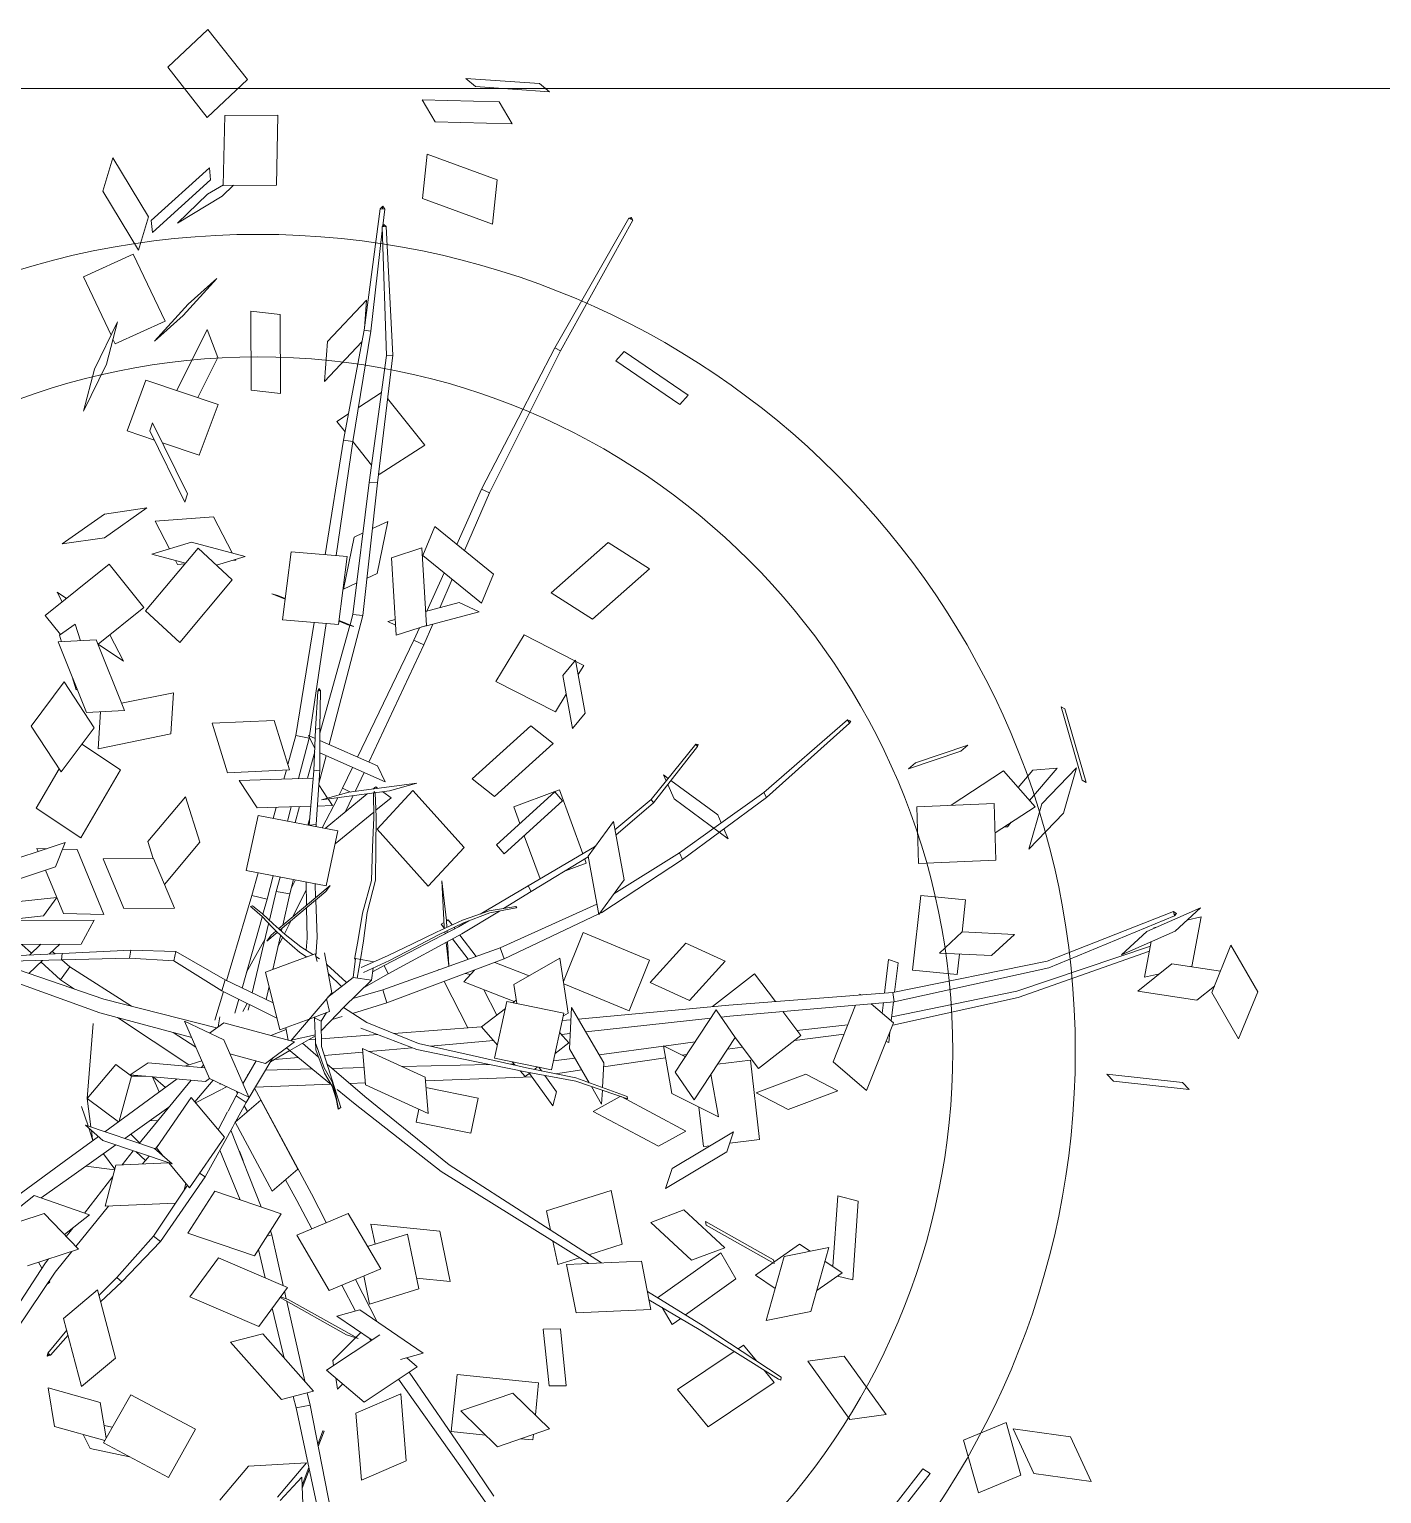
# Model space of a CAD drawing. Header units: centimetres. Extents: x 5488 to 20269, y -31398 to -19684.
# Drawn here: x 16448.72 to 16483.03, y -24016.33 to -23979.17 of the extents above; entities that cross this region are included whole.
import ezdxf

# ---------------------------------------------------------------- set-up
doc = ezdxf.new("R2010")
doc.units = ezdxf.units.CM
for name, color, linetype, lineweight in [('xxx_Auto_FFE_WOOD', 36, 'Continuous', 0), ('xxx_Auto_FURNISHED-01', 252, 'Continuous', 0), ('xxx_Auto_Tefris_Tefris', 32, 'Continuous', 15)]:
    doc.layers.add(name, color=color, linetype=linetype, lineweight=lineweight)
doc.layers.add('xxx_Auto_LANDSCAPE', color=7, linetype='Continuous', lineweight=0, true_color=0x496639)

# ---------------------------------------------------------------- blocks, each defined once
blk = doc.blocks.new('A$C5c4a7a0b')
at = {"layer": 'xxx_Auto_FFE_WOOD'}
blk.add_lwpolyline([(109, -3.5), (109, 0.5, 0.414214), (108, 1.5), (-115, 1.5, 0.414214), (-116, 0.5), (-116, -3.5, 0.414214), (-115, -4.5), (108, -4.5, 0.414214)], format="xyb", close=True, dxfattribs=at)
blk = doc.blocks.new('agac0001')
at = {"layer": 'xxx_Auto_LANDSCAPE', "linetype": 'Continuous'}
for points in [[(-7.273, 62.262), (-9.944, 60.536)], [(-4.117, 61.142), (-7.273, 62.262)], [(-9.944, 60.536), (-6.787, 59.416)], [(-6.787, 59.416), (-4.117, 61.142)], [(-6.424, 59.652), (-7.085, 58.427)], [(-4.573, 57.295), (-5.576, 60.198)], [(-4.961, 58.494), (-2.037, 59.635)], [(-2.606, 57.877), (-1.46, 59.697)], [(-1.46, 59.697), (-2.299, 56.132)], [(-2.037, 59.635), (-2.07, 58.727)], [(-7.085, 58.427), (-5.867, 54.897)], [(-4.963, 58.422), (-4.961, 58.494)], [(-3.445, 54.309), (-2.606, 57.877)], [(-1.67, 58.015), (-3.405, 49.699)], [(-1.384, 57.993), (-2.969, 49.685)], [(-1.67, 58.015), (-1.541, 58.165)], [(-1.384, 57.993), (-1.67, 58.015)], [(-1.541, 58.165), (-1.572, 58.008)], [(-1.541, 58.165), (-1.384, 57.993)], [(-11.98, 56.594), (-12.48, 56.916)], [(-12.48, 56.916), (-11.103, 52.364)], [(-5.867, 54.897), (-4.573, 57.295)], [(-2.146, 56.785), (-2.154, 56.618)], [(-10.602, 52.042), (-11.98, 56.594)], [(-5.075, 55.477), (-5.04, 56.432)], [(-2.978, 56.296), (-5.075, 55.477)], [(-3.543, 56.075), (-4.88, 47.481)], [(-3.24, 56.194), (-4.475, 47.473)], [(-2.299, 56.132), (-3.445, 54.309)], [(-2.154, 56.618), (-2.189, 56.604)], [(7.546, 54.12), (7.723, 53.908)], [(12.296, 53.675), (7.546, 54.12)], [(5.914, 52.395), (8.54, 53.703)], [(8.54, 53.703), (6.739, 51.156)], [(7.723, 53.908), (12.47, 53.463)], [(12.47, 53.463), (12.296, 53.675)], [(-11.103, 52.364), (-10.602, 52.042)], [(4.115, 49.847), (5.914, 52.395)], [(8.757, 52.507), (7.079, 50.455)], [(8.914, 50.998), (8.757, 52.507)], [(6.739, 51.156), (4.115, 49.847)], [(6.641, 50.72), (5.487, 47.957)], [(9.193, 49.192), (6.641, 50.72)], [(8.014, 49.897), (8.914, 50.998)], [(-3.405, 49.699), (-3.705, 39.821)], [(-2.969, 49.685), (-3.128, 39.857)], [(5.954, 49.08), (5.73, 48.803)], [(5.73, 48.803), (5.752, 48.591)], [(7.689, 45.593), (9.193, 49.192)], [(-1.999, 46.334), (-0.969, 47.979)], [(-0.969, 47.979), (-0.211, 44.809)], [(7.306, 48.246), (3.812, 47.693)], [(3.812, 47.693), (4.503, 42.912)], [(7.999, 43.467), (7.306, 48.246)], [(-4.88, 47.481), (-5.121, 39.473)], [(-4.475, 47.473), (-4.611, 39.506)], [(10.893, 46.804), (10.425, 43.393)], [(10.711, 43.884), (11.179, 47.295)], [(11.179, 47.295), (10.893, 46.804)], [(-34.259, 42.969), (-35.403, 46.399)], [(-35.403, 46.399), (-32.431, 45.655)], [(-1.238, 43.165), (-1.999, 46.334)], [(-32.431, 45.655), (-31.287, 42.225)], [(-0.211, 44.809), (-1.238, 43.165)], [(-0.223, 44.79), (1.719, 45.386)], [(1.719, 45.386), (2.501, 42.69)], [(-2.771, 44.008), (-1.531, 44.387)], [(-1.989, 41.31), (-2.771, 44.008)], [(10.425, 43.393), (10.711, 43.884)], [(4.503, 42.912), (7.999, 43.467)], [(-34.819, 39.356), (-34.206, 42.164)], [(-31.287, 42.225), (-34.259, 42.969)], [(-34.206, 42.164), (-30.805, 41.856)], [(2.501, 42.69), (-1.989, 41.31)], [(-30.805, 41.856), (-31.418, 39.046)], [(-1.365, 40.514), (-3.126, 39.966)], [(-1.055, 39.959), (-1.365, 40.514)], [(13.893, 40.281), (10.285, 34.342)], [(13.893, 40.281), (14.017, 40.395)], [(14.117, 40.207), (13.893, 40.281)], [(14.017, 40.395), (13.938, 40.266)], [(14.017, 40.395), (14.117, 40.207)], [(-31.418, 39.046), (-34.819, 39.356)], [(-5.002, 39.547), (-8.846, 37.118)], [(-3.567, 38.398), (-5.002, 39.547)], [(-3.703, 39.787), (-4.854, 39.43)], [(-3.128, 39.857), (-3.705, 39.821)], [(-3.705, 39.821), (-2.706, 29.573)], [(-3.128, 39.857), (-2.015, 29.647)], [(-3.071, 39.332), (-1.055, 39.959)], [(14.117, 40.207), (10.628, 34.241)], [(-5.514, 39.225), (-6.143, 39.03)], [(-6.143, 39.03), (-6.06, 38.879)], [(-4.267, 38.96), (-3.641, 39.156)], [(-2.842, 37.819), (-2.911, 37.874)], [(-2.902, 37.783), (-2.842, 37.819)], [(-33.065, 36.606), (-36.344, 32.9)], [(-32.702, 36.215), (-33.065, 36.606)], [(-8.846, 37.118), (-6.689, 35.39)], [(-6.689, 35.39), (-3.471, 37.423)], [(-4.589, 36.715), (-4.353, 33.534)], [(-35.982, 32.509), (-32.702, 36.215)], [(-5.123, 36.379), (-4.944, 33.26)], [(-15.528, 35.333), (-20.307, 34.089)], [(-14.971, 34.137), (-15.528, 35.333)], [(-9.103, 32.092), (-8.524, 35.35)], [(-8.524, 35.35), (-7.13, 33.577)], [(-28.954, 34.589), (-28.842, 32.309)], [(-24.89, 32.683), (-28.954, 34.589)], [(-20.307, 34.089), (-19.89, 33.193)], [(-19.244, 33.024), (-14.971, 34.137)], [(10.285, 34.342), (8.7, 31.065)], [(10.628, 34.241), (9.015, 30.769)], [(10.628, 34.241), (10.285, 34.342)], [(35.881, 34.163), (35.4, 33.548)], [(39.292, 30.731), (35.881, 34.163)], [(-18.033, 32.995), (-21.763, 31.16)], [(-19.737, 33.526), (-20.538, 31.763)], [(-18.832, 32.602), (-19.737, 33.526)], [(-18.079, 30.152), (-18.033, 32.995)], [(-7.13, 33.577), (-7.707, 30.321)], [(-4.711, 33.708), (-6.25, 30.736)], [(-3.031, 32.885), (-4.711, 33.708)], [(35.4, 33.548), (38.81, 30.116)], [(-28.842, 32.309), (-24.778, 30.4)], [(-24.778, 30.4), (-24.89, 32.683)], [(-7.707, 30.321), (-9.103, 32.092)], [(-0.383, 31.587), (-2.33, 32.542)], [(47.247, 32.778), (40.076, 26.846)], [(47.412, 32.566), (40.314, 26.529)], [(47.247, 32.778), (47.424, 32.728)], [(47.412, 32.566), (47.247, 32.778)], [(47.424, 32.728), (47.34, 32.659)], [(47.424, 32.728), (47.412, 32.566)], [(-21.763, 31.16), (-21.808, 28.317)], [(-18.303, 29.458), (-17.497, 31.239)], [(-17.497, 31.239), (-18.052, 31.803)], [(-1.92, 28.622), (-0.383, 31.587)], [(8.202, 31.529), (8.85, 31.374)], [(11.272, 28.66), (8.202, 31.529)], [(9.253, 31.279), (9.792, 31.153)], [(9.792, 31.153), (12.439, 28.679)], [(-5.638, 30.352), (-10.612, 29.987)], [(-6.25, 30.736), (-4.065, 29.666)], [(-5.514, 28.269), (-5.638, 30.352)], [(8.7, 31.065), (7.444, 28.474)], [(9.015, 30.769), (7.899, 28.367)], [(14.224, 30.7), (11.262, 27.347)], [(14.372, 30.624), (11.491, 27.242)], [(14.224, 30.7), (14.327, 30.769)], [(14.372, 30.624), (14.224, 30.7)], [(14.327, 30.769), (14.253, 30.683)], [(14.327, 30.769), (14.372, 30.624)], [(38.81, 30.116), (39.292, 30.731)], [(-21.808, 28.317), (-18.079, 30.152)], [(-18.887, 28.169), (-18.336, 29.387)], [(-18.393, 29.453), (-18.157, 29.463)], [(-15.257, 25.728), (-18.393, 29.453)], [(-18.157, 29.463), (-15.021, 25.738)], [(-10.612, 29.987), (-10.502, 28.116)], [(-4.065, 29.666), (-7.425, 26.427)], [(-4.758, 30.004), (-4.704, 29.051)], [(-2.161, 28.824), (-4.065, 29.666)], [(-2.706, 29.573), (-2.666, 29.048)], [(-2.015, 29.647), (-1.138, 20.254)], [(0.718, 29.923), (-1.274, 27.297)], [(2.272, 27.714), (0.718, 29.923)], [(23.24, 25.721), (25.671, 29.797)], [(25.671, 29.797), (27.757, 27.561)], [(-25.634, 28.529), (-25.436, 28.576)], [(-25.536, 28.386), (-25.634, 28.529)], [(-25.536, 28.386), (-21.57, 24.105)], [(-25.436, 28.576), (-21.401, 24.394)], [(-19.933, 29.239), (-18.887, 28.169)], [(-9.854, 28.476), (-11.396, 24.291)], [(-10.991, 27.847), (-9.854, 28.476)], [(-5.521, 25.585), (-2.161, 28.824)], [(-2.616, 28.386), (-2.013, 20.566)], [(7.444, 28.474), (5.127, 22.921)], [(7.899, 28.367), (6.136, 23.881)], [(7.899, 28.367), (7.444, 28.474)], [(12.225, 28.436), (11.272, 28.66)], [(12.861, 28.283), (12.461, 28.379)], [(12.592, 28.536), (12.861, 28.283)], [(56.714, 28.638), (56.096, 29.151)], [(56.096, 29.151), (57.262, 24.675)], [(57.879, 24.16), (56.714, 28.638)], [(-27.652, 23.536), (-25.688, 28.1)], [(-25.688, 28.1), (-24.83, 27.623)], [(-12.533, 23.662), (-10.991, 27.847)], [(-6.053, 27.749), (-8.755, 27.73)], [(-8.755, 27.73), (-6.791, 25.142)], [(0.28, 25.087), (2.272, 27.714)], [(27.757, 27.561), (25.326, 23.486)], [(-24.154, 27.247), (-23.055, 26.636)], [(-23.055, 26.636), (-23.212, 26.269)], [(-20.531, 23.431), (-18.903, 26.937)], [(-18.903, 26.937), (-17.118, 26.308)], [(-17.247, 24.43), (-16.856, 26.608)], [(-16.856, 26.608), (-14.068, 24.539)], [(-10.431, 26.911), (-10.404, 26.462)], [(-10.404, 26.462), (-7.931, 26.644)], [(-3.881, 27.166), (-3.779, 25.185)], [(-1.274, 27.297), (0.28, 25.087)], [(11.262, 27.347), (9.71, 24.675)], [(11.491, 27.242), (10.054, 24.675)], [(11.491, 27.242), (11.262, 27.347)], [(40.076, 26.846), (32.175, 20.845)], [(40.314, 26.529), (32.485, 20.407)], [(40.314, 26.529), (40.076, 26.846)], [(-23.327, 26.002), (-25.019, 22.072)], [(-17.118, 26.308), (-19.161, 21.913)], [(-15.021, 25.738), (-15.257, 25.728)], [(-7.425, 26.427), (-5.521, 25.585)], [(-3.762, 25.161), (-4.689, 26.386)], [(-4.568, 26.503), (-4.556, 26.207)], [(25.326, 23.486), (23.24, 25.721)], [(54.55, 26.489), (56.049, 25.945)], [(55.562, 21.779), (54.55, 26.489)], [(56.049, 25.945), (57.059, 21.236)], [(-9.873, 23.715), (-9.251, 25.559)], [(-9.251, 25.559), (-6.393, 21.982)], [(-6.791, 25.142), (-3.762, 25.161)], [(-4.513, 25.156), (-4.356, 21.255)], [(-3.779, 25.161), (-3.569, 21.119)], [(1.66, 25.295), (-1.226, 23.462)], [(4.119, 21.539), (1.66, 25.295)], [(48.625, 24.134), (51.289, 24.925)], [(51.289, 24.925), (53.663, 20.921)], [(-21.57, 24.105), (-19.173, 21.36)], [(-21.401, 24.394), (-18.658, 21.355)], [(-14.458, 22.361), (-17.247, 24.43)], [(-14.068, 24.539), (-14.458, 22.361)], [(-11.396, 24.291), (-12.533, 23.662)], [(6.877, 24.675), (5.049, 22.718)], [(10.578, 24.675), (6.877, 24.675)], [(8.75, 22.721), (10.578, 24.675)], [(17.549, 24.184), (16.751, 23.233)], [(20.912, 24.205), (17.549, 24.184)], [(19.997, 24.201), (20.497, 24.649)], [(20.114, 23.257), (20.912, 24.205)], [(20.497, 24.649), (20.84, 24.205)], [(20.876, 24.163), (23.054, 21.348)], [(50.996, 20.13), (48.625, 24.134)], [(57.262, 24.675), (57.879, 24.16)], [(-25.019, 22.072), (-27.652, 23.536)], [(-20.97, 22.49), (-20.688, 23.095)], [(-6.984, 20.097), (-9.873, 23.715)], [(-1.226, 23.462), (1.195, 19.768)], [(5.127, 22.921), (5.085, 22.759)], [(5.22, 22.902), (5.127, 22.921)], [(9.234, 23.216), (7.604, 18.702)], [(9.234, 23.216), (9.22, 23.221)], [(9.267, 23.271), (9.234, 23.216)], [(16.751, 23.233), (20.114, 23.257)], [(17.969, 22.377), (18.936, 23.247)], [(-19.802, 22.08), (-20.97, 22.49)], [(-6.458, 22.363), (-6.604, 22.353), (-4.926, 19.387), (-3.817, 16.496)], [(-6.458, 22.363), (-4.72, 19.415)], [(5.075, 22.718), (3.402, 16.393)], [(5.69, 22.718), (4.129, 16.286)], [(5.049, 22.718), (8.75, 22.721)], [(8.695, 22.721), (7.218, 18.829)], [(8.107, 21.169), (8.333, 22.532)], [(8.333, 22.532), (8.607, 22.487)], [(8.95, 22.43), (13.133, 21.734)], [(20.523, 19.074), (17.969, 22.377)], [(-19.795, 21.365), (-16.72, 21.338)], [(-19.134, 16.741), (-19.795, 21.365)], [(-16.72, 21.338), (-16.062, 16.717)], [(-6.365, 21.929), (-6.984, 20.097)], [(-5.624, 20.95), (-4.115, 21.315)], [(-4.115, 21.315), (-0.347, 19.97)], [(1.338, 19.773), (4.119, 21.539)], [(9.844, 17.599), (12.427, 21.798)], [(13.076, 21.434), (10.492, 17.234)], [(12.427, 21.798), (13.076, 21.434)], [(13.083, 21.431), (12.635, 18.729)], [(13.133, 21.734), (13.083, 21.431)], [(16.06, 21.882), (13.483, 17.68)], [(17.397, 20.709), (16.06, 21.882)], [(23.054, 21.348), (20.523, 19.074)], [(57.059, 21.236), (55.562, 21.779)], [(-15.726, 18.188), (-15.467, 20.361)], [(-15.467, 20.361), (-12.035, 20.295)], [(-12.035, 20.295), (-12.537, 16.105)], [(-6.627, 20.707), (-5.788, 20.909)], [(-5.433, 20.283), (-6.627, 20.707)], [(-2.859, 19.365), (-5.178, 20.19)], [(14.82, 16.507), (17.397, 20.709)], [(27.128, 20.163), (25.502, 19.091)], [(30.724, 17.108), (27.128, 20.163)], [(32.175, 20.845), (28.913, 18.648)], [(32.485, 20.407), (29.38, 18.252)], [(32.485, 20.407), (32.175, 20.845)], [(53.663, 20.921), (50.996, 20.13)], [(-4.72, 19.415), (-3.533, 16.507)], [(-4.301, 19.877), (-4.234, 18.223)], [(-0.623, 19.434), (-3.95, 18.028)], [(-3.491, 19.589), (-3.421, 18.252)], [(-2.981, 18.438), (-2.492, 19.389)], [(-0.347, 19.97), (-2.859, 19.365)], [(-2.492, 19.389), (-1.763, 18.953)], [(-1.937, 19.587), (-1.894, 19.034)], [(-1.095, 19.789), (-1.045, 19.255)], [(-0.659, 19.708), (-0.776, 19.37)], [(2.804, 19.82), (-0.659, 19.708)], [(0.756, 16.074), (-0.623, 19.434)], [(1.712, 16.691), (2.804, 19.82)], [(10.733, 19.046), (7.897, 19.518)], [(-16.367, 18.865), (-13.026, 15.34)], [(7.604, 18.702), (6.429, 15.445)], [(7.218, 18.829), (6.498, 16.929)], [(7.604, 18.702), (7.218, 18.829)], [(12.635, 18.729), (11.524, 18.915)], [(24.744, 15.456), (24.997, 18.85)], [(24.997, 18.85), (25.781, 17.728)], [(25.502, 19.091), (29.101, 16.036)], [(-16.255, 18.083), (-13.305, 14.863)], [(-15.969, 16.171), (-15.8, 17.585)], [(-6.165, 17.694), (-5.347, 18.085)], [(-3.91, 16.631), (-6.165, 17.694)], [(-5.347, 18.085), (-4.225, 17.554)], [(-3.95, 18.028), (-2.571, 14.668)], [(-3.898, 17.401), (-3.645, 17.282)], [(2.077, 17.732), (3.295, 15.776)], [(6.395, 17.713), (6.45, 17.773)], [(6.481, 17.704), (6.395, 17.713)], [(6.395, 17.713), (6.395, 16.047)], [(6.45, 17.773), (6.481, 17.704)], [(6.45, 17.773), (6.45, 17.706)], [(6.481, 17.704), (6.517, 16.031)], [(10.492, 17.234), (9.844, 17.599)], [(13.483, 17.68), (14.82, 16.507)], [(25.781, 17.728), (25.619, 15.568)], [(27.302, 17.563), (25.688, 16.476)], [(35.834, 17.435), (34.561, 14.303)], [(39.127, 15.688), (35.834, 17.435)], [(49.704, 17.575), (41.728, 16.507)], [(50.865, 17.411), (43.596, 15.032)], [(49.704, 17.575), (49.845, 17.458)], [(49.731, 17.325), (49.704, 17.575)], [(49.845, 17.458), (49.719, 17.439)], [(49.845, 17.458), (49.731, 17.325)], [(50.779, 17.687), (49.778, 17.38)], [(50.779, 17.687), (50.996, 17.601)], [(50.865, 17.411), (50.779, 17.687)], [(50.996, 17.601), (50.822, 17.547)], [(50.996, 17.601), (50.865, 17.411)], [(-16.062, 16.717), (-19.134, 16.741)], [(-4.158, 16.751), (-3.164, 10.163)], [(-4.06, 16.341), (-3.886, 16.677)], [(-3.817, 16.496), (-2.521, 13.309)], [(-3.729, 16.987), (-3.614, 17.206)], [(-3.533, 16.507), (-2.149, 13.328)], [(0.518, 16.65), (1.712, 16.691)], [(0.742, 16.658), (0.616, 16.415)], [(2.449, 13.662), (0.671, 16.522)], [(6.395, 16.658), (5.421, 14.091)], [(27.79, 17.149), (25.626, 15.647)], [(29.101, 16.036), (30.724, 17.108)], [(41.728, 16.507), (34.068, 14.091)], [(41.789, 16.126), (41.728, 16.507)], [(49.731, 17.325), (41.789, 16.126)], [(49.471, 17.287), (43.463, 15.445)], [(-19.949, 15.588), (-23.498, 15.299)], [(-19.756, 14.536), (-19.949, 15.588)], [(-14.48, 16.143), (-15.969, 16.171)], [(-12.537, 16.105), (-13.774, 16.129)], [(-3.655, 16.098), (-4.06, 16.341)], [(-2.997, 15.704), (-3.25, 15.854)], [(-3.162, 15.802), (-3.123, 15.566)], [(-2.571, 14.668), (0.756, 16.074)], [(0.354, 15.904), (-0.514, 14.222)], [(3.402, 16.393), (2.053, 8.695)], [(4.129, 16.286), (3.402, 16.393)], [(4.129, 16.286), (3.593, 12.93)], [(6.395, 16.047), (6.086, 14.308)], [(6.517, 16.031), (6.255, 14.279)], [(24.775, 15.862), (23.607, 15.075)], [(24.761, 15.459), (29.573, 16.071)], [(29.573, 16.071), (29.313, 14.103)], [(41.789, 16.126), (34.182, 13.595)], [(-23.498, 15.299), (-23.305, 14.25)], [(-13.305, 14.863), (-8.917, 10.085)], [(-13.026, 15.34), (-8.6, 10.659)], [(-0.514, 14.222), (-1.803, 14.992)], [(-1.484, 14.801), (-1.102, 10.873)], [(1.743, 14.796), (0.039, 15.294)], [(3.876, 14.703), (5.375, 13.953)], [(6.15, 14.672), (5.89, 13.953)], [(8.731, 12.575), (10.702, 15.216)], [(10.702, 15.216), (14.787, 12.725)], [(23.607, 15.075), (17.034, 10.361)], [(23.994, 14.515), (23.607, 15.075)], [(24.701, 15.006), (23.994, 14.515)], [(24.501, 13.49), (24.761, 15.459)], [(24.723, 15.168), (24.744, 15.456)], [(43.463, 15.445), (36.892, 13.056)], [(43.596, 15.032), (37.071, 12.508)], [(38.91, 13.791), (39.559, 15.385)], [(40.896, 12.013), (42.907, 14.765)], [(45.414, 15.516), (43.32, 12.649)], [(43.596, 15.032), (43.463, 15.445)], [(43.701, 15.068), (45.414, 15.516)], [(-26.449, 10.368), (-25.955, 13.774)], [(-25.955, 13.774), (-23.346, 11.943)], [(-23.305, 14.25), (-19.756, 14.536)], [(-2.909, 14.267), (-2.03, 8.895)], [(-0.502, 14.243), (-0.5, 14.212)], [(-0.5, 14.212), (0.096, 8.769)], [(3.061, 14.455), (2.449, 13.662)], [(2.954, 13.831), (2.839, 14.169)], [(5.218, 13.459), (3.793, 14.174)], [(5.421, 14.091), (3.817, 9.112)], [(5.89, 13.953), (4.379, 8.952)], [(6.086, 14.308), (5.618, 12.592)], [(6.255, 14.279), (5.823, 12.549)], [(5.823, 13.729), (5.914, 13.681)], [(23.994, 14.515), (17.473, 9.72)], [(29.313, 14.103), (24.501, 13.49)], [(34.068, 14.091), (26.103, 11.684)], [(28.519, 13.035), (31.587, 14.279)], [(31.587, 14.279), (31.322, 13.261)], [(34.182, 13.595), (34.068, 14.091)], [(34.561, 14.303), (34.628, 14.267)], [(35.233, 13.945), (36.889, 13.066)], [(-24.94, 13.064), (-23, 13.633)], [(-23, 13.633), (-21.553, 8.724)], [(-4.844, 13.209), (-6.906, 12.353)], [(-3.591, 10.118), (-4.844, 13.209)], [(-2.521, 13.309), (-1.152, 9.992), (0.799, 6.815)], [(-2.149, 13.328), (-0.797, 10.158), (1.081, 7.239)], [(-0.407, 13.369), (2.711, 12.456)], [(3.593, 12.93), (2.899, 8.588)], [(3.607, 12.93), (5.111, 13.126)], [(5.077, 13.028), (3.607, 12.93)], [(5.749, 13.073), (5.623, 13.064)], [(5.661, 13.197), (5.788, 13.214)], [(5.723, 13.204), (5.673, 13.23)], [(6.086, 13.095), (5.957, 13.087)], [(6.255, 12.937), (5.959, 13.087)], [(5.995, 13.24), (6.426, 13.297)], [(6.086, 13.597), (6.45, 13.414)], [(8.905, 13.459), (6.086, 13.095)], [(6.333, 13.128), (6.255, 12.937)], [(6.45, 13.414), (6.4, 13.292)], [(6.426, 13.297), (8.905, 13.459)], [(15.192, 13.059), (15.037, 11.302)], [(15.416, 8.786), (15.192, 13.059)], [(25.438, 13.135), (25.133, 13.571)], [(25.474, 13.614), (25.438, 13.135)], [(34.182, 13.595), (26.274, 11.081)], [(28.345, 12.361), (28.519, 13.035)], [(36.892, 13.056), (30.083, 10.726)], [(36.889, 13.066), (36.901, 13.061)], [(37.071, 12.508), (36.892, 13.056)], [(38.312, 12.313), (38.636, 13.116)], [(-26.444, 12.62), (-26.108, 12.718)], [(-26.229, 11.889), (-26.444, 12.62)], [(-23.346, 11.943), (-23.839, 8.535)], [(-6.906, 12.353), (-5.595, 9.119)], [(3.481, 12.229), (3.488, 12.227)], [(3.488, 12.227), (3.483, 12.241)], [(5.618, 12.592), (5.135, 11.026)], [(5.823, 12.549), (5.387, 10.978)], [(12.816, 10.085), (8.731, 12.575)], [(14.787, 12.725), (12.816, 10.085)], [(31.005, 12.041), (27.94, 10.8)], [(37.071, 12.508), (30.264, 10.063)], [(31.16, 12.635), (31.005, 12.041)], [(37.573, 12.704), (38.312, 12.313)], [(43.32, 12.649), (40.896, 12.013)], [(57.767, 12.218), (53.499, 11.317)], [(58.37, 8.96), (57.767, 12.218)], [(5.135, 11.026), (4.625, 9.334)], [(5.387, 10.978), (4.927, 9.277)], [(14.594, 11.321), (13.996, 10.239)], [(15.061, 10.869), (14.594, 11.321)], [(15.037, 11.302), (15.264, 7.027)], [(16.698, 10.852), (15.635, 11.14)], [(15.635, 11.14), (18.159, 7.453)], [(26.103, 11.684), (18.569, 8.118)], [(25.7, 10.654), (25.535, 11)], [(25.535, 11), (26.072, 10.166)], [(26.274, 11.081), (25.671, 10.785)], [(25.829, 10.085), (29.899, 11.398)], [(26.274, 11.081), (26.103, 11.684)], [(27.94, 10.8), (28.169, 11.684)], [(29.899, 11.398), (30.826, 8.004)], [(53.499, 11.317), (54.099, 8.059)], [(-23.839, 8.535), (-26.449, 10.368)], [(-8.917, 10.085), (-3.807, 5.58)], [(-8.6, 10.659), (-3.44, 6.257)], [(-5.204, 9.946), (-2.938, 10.187)], [(-2.938, 10.187), (-0.471, 6.672)], [(13.571, 10.177), (11.751, 9.803)], [(13.91, 10.082), (12.404, 7.349)], [(15.08, 10.399), (13.571, 10.177)], [(15.078, 10.294), (13.571, 10.02)], [(15.078, 10.294), (15.08, 10.399)], [(15.09, 10.332), (15.078, 10.33)], [(15.09, 10.301), (15.078, 10.294)], [(15.085, 10.394), (15.166, 10.344)], [(15.166, 10.344), (15.09, 10.332)], [(15.166, 10.344), (15.09, 10.301)], [(15.445, 10.497), (15.318, 10.616)], [(15.335, 10.301), (15.445, 10.497)], [(18.924, 7.601), (16.698, 10.852)], [(25.643, 10.771), (19.379, 7.689)], [(25.671, 10.785), (25.643, 10.771)], [(26.026, 10.149), (25.7, 10.654)], [(26.756, 6.691), (25.829, 10.085)], [(45.517, 10.07), (40.672, 9.181)], [(46.058, 8.304), (45.517, 10.07)], [(58.453, 7.859), (60.308, 10.752)], [(60.308, 10.752), (63.847, 8.907)], [(-29.437, 9.586), (-26.816, 8.44)], [(-24.997, 7.711), (-25.607, 9.775)], [(-15.781, 9.374), (-12.561, 9.324)], [(-15.183, 7.344), (-15.781, 9.374)], [(-12.561, 9.324), (-11.336, 5.175)], [(-5.595, 9.119), (-4.844, 9.431)], [(-2.737, 6.433), (-5.204, 9.946)], [(-0.993, 9.734), (-0.852, 8.302)], [(4.625, 9.334), (4.181, 7.599)], [(4.927, 9.277), (4.522, 7.53)], [(9.72, 9.417), (7.818, 8.528)], [(9.734, 9.153), (7.832, 8.223)], [(11.751, 9.803), (9.72, 9.417)], [(11.753, 9.591), (9.734, 9.153)], [(13.571, 10.02), (11.753, 9.591)], [(13.469, 6.912), (15.111, 9.894)], [(16.455, 9.944), (15.395, 9.184)], [(16.898, 9.296), (15.733, 8.44)], [(26.034, 9.334), (19.32, 7.02)], [(40.672, 9.181), (41.213, 7.413)], [(-29.878, 9.074), (-27.018, 7.77)], [(-26.816, 8.44), (-20.858, 5.823)], [(-21.553, 8.724), (-24.997, 7.711)], [(-0.852, 8.302), (-0.726, 7.036)], [(2.053, 8.695), (1.805, 6.471)], [(2.899, 8.588), (2.053, 8.695)], [(2.899, 8.588), (2.718, 6.667)], [(3.817, 9.112), (3.264, 7.477)], [(3.621, 8.011), (4.348, 8.254)], [(4.379, 8.952), (3.817, 9.112)], [(4.379, 8.952), (4.129, 8.18)], [(4.72, 8.373), (5.135, 7.272)], [(7.818, 8.528), (6.126, 7.982)], [(15.159, 9.01), (14.243, 8.319)], [(15.264, 7.027), (15.416, 8.786)], [(15.733, 8.44), (15.361, 8.152)], [(15.733, 8.44), (15.411, 8.881)], [(26.231, 8.609), (19.501, 6.178)], [(41.213, 7.413), (46.058, 8.304)], [(53.987, 8.676), (53.456, 7.863)], [(54.099, 8.059), (58.37, 8.96)], [(63.847, 8.907), (61.993, 6.014)], [(-27.018, 7.77), (-21.177, 5.075)], [(-15.867, 7.356), (-16.227, 4.16)], [(-12.371, 7.303), (-15.867, 7.356)], [(0.206, 7.782), (0.604, 4.26)], [(3.621, 8.011), (2.258, 5.983)], [(4.005, 6.91), (3.621, 8.011)], [(5.02, 7.573), (3.917, 7.163)], [(6.126, 7.982), (5.02, 7.573)], [(6.147, 7.615), (5.106, 7.213)], [(7.832, 8.223), (6.147, 7.615)], [(13.169, 7.67), (9.925, 6.314)], [(15.037, 2.949), (13.169, 7.67)], [(15.209, 8.035), (13.538, 6.738)], [(14.93, 6.695), (14.789, 7.623)], [(14.789, 7.623), (15.242, 7.434)], [(15.297, 7.41), (16.224, 7.024)], [(17.914, 7.808), (16.305, 7.043)], [(19.654, 7.742), (17.115, 7.251)], [(19.67, 7.472), (17.137, 6.891)], [(19.36, 6.965), (19.101, 7.341)], [(21.977, 8.221), (19.654, 7.742)], [(19.67, 7.472), (19.654, 7.742)], [(21.984, 8.037), (19.67, 7.472)], [(21.977, 8.221), (22.13, 8.135)], [(21.984, 8.037), (21.977, 8.221)], [(22.13, 8.135), (21.982, 8.099)], [(22.13, 8.135), (21.984, 8.037)], [(30.826, 8.004), (26.756, 6.691)], [(54.585, 7.346), (52.023, 3.166)], [(53.456, 7.863), (52.307, 4.808)], [(52.776, 3.233), (55.338, 7.415)], [(53.732, 6.989), (54.137, 8.068)], [(55.338, 7.415), (54.585, 7.346)], [(61.993, 6.014), (58.453, 7.859)], [(-19.99, 5.428), (-19.868, 6.896)], [(-19.868, 6.896), (-16.47, 3.5)], [(-12.664, 4.71), (-12.371, 7.303)], [(-0.471, 6.672), (-2.737, 6.433)], [(-2.604, 6.448), (-2.461, 5.47)], [(-1.646, 6.548), (-1.334, 4.565)], [(-0.688, 6.65), (-0.445, 4.245)], [(1.081, 7.239), (2.263, 5.988)], [(4.005, 6.91), (3.08, 5.142)], [(5.096, 5.442), (3.795, 6.438)], [(5.135, 7.272), (4.005, 6.91)], [(7.854, 2.913), (9.906, 6.562)], [(9.906, 6.562), (9.582, 6.238)], [(13.815, 6.412), (13.679, 6.381)], [(17.115, 7.251), (13.815, 6.412)], [(13.841, 5.973), (13.815, 6.412)], [(17.137, 6.891), (13.845, 5.961)], [(16.691, 6.765), (17.394, 2.193)], [(18.297, 7.158), (16.746, 6.4)], [(19.189, 6.974), (16.829, 5.861)], [(17.137, 6.891), (17.115, 7.251)], [(18.486, 7.201), (19.36, 6.965)], [(19.246, 6.996), (19.189, 6.974)], [(19.501, 6.178), (19.189, 6.974)], [(28.481, 6.338), (27.997, 7.091)], [(28.043, 7.105), (28.314, 6.684)], [(28.314, 6.684), (28.481, 6.338)], [(48.453, 6.586), (46.566, 4.102)], [(47.216, 4.534), (48.453, 6.586)], [(52.307, 4.808), (53.732, 6.989)], [(-22.185, 2.701), (-20.622, 6.376)], [(-20.622, 6.376), (-19.957, 5.84)], [(-3.807, 5.58), (-2.683, 4.641)], [(-3.44, 6.257), (-1.024, 4.317)], [(1.948, 5.544), (1.097, 4.348)], [(1.731, 5.785), (1.66, 5.139)], [(2.258, 5.983), (1.948, 5.544)], [(4.503, 5.437), (3.583, 6.104)], [(9.172, 5.509), (6.896, 5.18)], [(9.582, 6.238), (7.754, 2.989)], [(10.187, 5.654), (9.327, 5.53)], [(9.925, 6.314), (11.793, 1.59)], [(14.284, 6.085), (13.874, 5.89)], [(15.099, 5.597), (14.17, 5.144)], [(15.502, 2.982), (14.994, 6.286)], [(19.501, 6.178), (17.818, 5.361)], [(43.603, 5.735), (41.365, 4.05)], [(45.436, 5.401), (43.603, 5.735)], [(-26.942, 1.645), (-26.279, 4.615)], [(-26.279, 4.615), (-22.104, 5.051)], [(-22.104, 5.051), (-22.767, 2.079)], [(-14.191, 5.263), (-14.93, 1.855)], [(-10.421, 3.902), (-14.191, 5.263)], [(-11.336, 5.175), (-12.609, 5.194)], [(-3.908, 4.484), (-3.835, 4.666), (0.13, 4.174)], [(3.309, 5.425), (0.83, 2.363)], [(1.681, 4.453), (2.151, 4.889)], [(2.182, 5.075), (1.953, 3.75)], [(2.99, 5.027), (2.182, 5.075)], [(5.835, 5.449), (3.309, 5.425)], [(5.337, 1.602), (5.897, 4.86)], [(5.897, 4.86), (5.385, 4.891)], [(5.726, 4.87), (5.535, 5.077)], [(6.896, 5.18), (5.716, 4.879)], [(6.472, 4.064), (5.871, 4.713)], [(8.805, 4.858), (6.941, 4.548)], [(9.899, 5.039), (8.424, 3.924)], [(10.397, 5.123), (8.962, 4.884)], [(15.18, 5.082), (14.348, 4.691)], [(17.499, 5.204), (16.97, 4.949)], [(17.47, 5.401), (20.676, 5.03)], [(18.009, 1.564), (17.47, 5.401)], [(20.676, 5.03), (21.215, 1.192)], [(31.077, 5.127), (30.862, 3.266)], [(32.576, 2.003), (31.077, 5.127)], [(37.814, 3.473), (40.71, 5.22)], [(40.71, 5.22), (43.034, 1.076)], [(42.042, 2.844), (45.436, 5.401)], [(-18.234, 4.45), (-19.795, 0.775)], [(-18.493, 3.838), (-18.36, 3.797)], [(-16.594, 2.031), (-18.465, 3.905)], [(-17.402, 4.429), (-14.556, 3.585)], [(-16.227, 4.16), (-14.437, 4.133)], [(-11.16, 0.494), (-10.421, 3.902)], [(-3.779, 4.5), (-3.908, 4.484)], [(-3.908, 4.484), (-3.24, 4.472)], [(-3.779, 4.5), (-3.045, 4.496)], [(-3.24, 4.472), (-2.423, 4.388)], [(-3.045, 4.496), (-2.165, 4.419)], [(-2.423, 4.388), (-1.541, 4.06)], [(-2.344, 4.357), (0.459, 2.017)], [(-2.292, 4.315), (-1.61, -0.347)], [(-2.165, 4.419), (-1.219, 4.105)], [(-1.541, 4.06), (-0.012, 3.804), (1.967, 4.091)], [(-1.219, 4.105), (0.356, 3.857)], [(-0.483, 3.881), (0.547, 3.054)], [(-0.407, 3.869), (-0.402, 3.816)], [(0.13, 4.174), (1.681, 4.453)], [(0.859, 3.931), (0.244, 2.198)], [(0.644, 3.9), (0.695, 3.464)], [(0.864, 2.403), (0.914, 3.938)], [(1.953, 3.75), (1.622, 1.815)], [(1.681, 4.453), (1.967, 4.091)], [(1.967, 4.091), (2.02, 4.138)], [(5.835, 4.248), (5.79, 4.236)], [(6.14, 3.94), (5.797, 4.286)], [(7.137, 3.147), (6.14, 3.94)], [(6.941, 4.548), (6.207, 4.35)], [(7.415, 3.249), (6.472, 4.064)], [(8.173, 3.738), (7.473, 3.206)], [(9.865, 3.986), (8.011, 3.194)], [(10.69, 4.379), (9.865, 3.986)], [(10.168, 3.192), (9.865, 3.986)], [(10.645, 4.496), (10.175, 4.133)], [(15.323, 4.148), (14.684, 3.838)], [(29.79, 4.062), (26.551, 0.13)], [(32.121, 2.334), (29.79, 4.062)], [(31.005, 4.508), (30.957, 4.52)], [(30.957, 4.52), (30.984, 4.307)], [(33.87, 3.654), (31.437, 4.379)], [(45.329, 2.05), (47.216, 4.534)], [(46.566, 4.102), (45.329, 2.05)], [(-19.275, 1.266), (-18.138, 2.923)], [(-17.857, 2.408), (-18.219, 3.068)], [(-18.219, 3.068), (-15.016, -0.762)], [(-18.119, 2.949), (-17.871, 3.311)], [(-16.47, 3.5), (-16.594, 2.031)], [(-16.494, 3.216), (-14.754, 2.675)], [(-1.143, 3.354), (-0.685, 0.468)], [(7.399, 2.932), (5.421, 2.086)], [(6.965, 2.823), (6.762, 2.661)], [(7.253, 3.042), (6.965, 2.823)], [(7.01, 2.765), (6.965, 2.823)], [(7.995, 2.553), (7.137, 3.147)], [(7.632, 2.773), (7.22, 2.041)], [(8.219, 2.634), (7.415, 3.249)], [(7.823, 3.113), (7.675, 3.051)], [(10.168, 3.192), (8.476, 2.441)], [(11.162, 3.187), (9.789, 2.539)], [(11, 3.597), (10.168, 3.192)], [(11.793, 1.59), (15.037, 2.949)], [(17.394, 2.193), (15.502, 2.982)], [(34.28, 0.025), (33.87, 3.654)], [(38.996, 1.364), (37.814, 3.473)], [(46.432, 2.928), (45.617, -0.392)], [(50.903, 1.738), (46.432, 2.928)], [(51.099, 2.122), (53.031, 3.106)], [(52.023, 3.166), (52.776, 3.233)], [(53.031, 3.106), (57.057, 1.593)], [(-22.767, 2.079), (-26.942, 1.645)], [(-19.795, 0.775), (-22.185, 2.701)], [(-14.799, -1.25), (-17.857, 2.408)], [(-14.93, 1.855), (-11.16, 0.494)], [(-10.736, 2.453), (-8.791, 1.874)], [(-8.791, 1.874), (-2.459, -0.147)], [(-0.285, 2.639), (-0.135, 1.14)], [(-0.264, 0.547), (0.73, 2.57)], [(0.244, 2.198), (-0.23, 0.868)], [(0.73, 2.57), (2.713, -1.546)], [(0.904, 2.213), (1.691, 2.22)], [(1.581, 2.217), (1.393, 1.197)], [(8.257, 2.346), (4.212, 0.554)], [(8.75, 2.024), (4.629, -0.023)], [(7.375, 1.955), (5.545, 0.432)], [(7.22, 2.041), (7.544, 2.365)], [(7.544, 2.365), (7.735, 2.701)], [(8.788, 2.027), (7.995, 2.553)], [(8.953, 2.086), (8.219, 2.634)], [(9.441, 1.519), (8.788, 2.027)], [(9.789, 2.539), (8.922, 2.108)], [(9.553, 1.56), (8.953, 2.086)], [(10.197, 1.655), (9.789, 2.539)], [(11.515, 2.296), (10.197, 1.655)], [(28.882, -1.598), (32.121, 2.334)], [(32.283, -0.562), (32.576, 2.003)], [(35.583, 2.31), (35.112, 2.05)], [(35.112, 2.05), (39.876, 0.73)], [(40.348, 0.99), (35.583, 2.31)], [(55.124, 0.609), (51.099, 2.122)], [(-20.819, 1.602), (-21.077, 1.228)], [(-21.077, 1.228), (-20.376, 1.243)], [(-19.59, 1.259), (-19.275, 1.266)], [(-10.943, 1.488), (-9.041, 0.895)], [(-8.188, -0.507), (-7.132, 1.321)], [(-7.132, 1.321), (-2.463, -0.156)], [(-2.451, -1.088), (-0.009, 1.064)], [(1.622, 1.815), (5.337, 1.602)], [(4.691, -1.289), (2.387, 1.772)], [(5.318, -0.972), (3.371, 1.714)], [(4.412, 1.655), (3.65, 1.328)], [(10.197, 1.655), (5.254, -0.881)], [(9.532, 1.443), (9.441, 1.519)], [(9.553, 1.56), (9.532, 1.443)], [(21.215, 1.192), (18.009, 1.564)], [(31.315, 1.357), (31.367, 0.89)], [(31.344, 1.393), (32.283, -0.562)], [(39.876, 0.73), (40.348, 0.99)], [(43.034, 1.076), (40.138, -0.671)], [(50.088, -1.579), (50.903, 1.738)], [(57.057, 1.593), (55.124, 0.609)], [(-9.041, 0.895), (-7.647, 0.43)], [(-1.255, -1.067), (0.001, 0.001)], [(0.735, -1.524), (-0.264, 0.547)], [(3.628, 0.122), (3.187, -0.233)], [(3.531, 0.251), (3.202, 0.106)], [(26.551, 0.13), (28.882, -1.598)], [(31.367, 0.89), (31.62, 0.816)], [(32.414, 0.58), (34.28, 0.025)], [(40.138, -0.671), (39.256, 0.902)], [(-32.364, -0.557), (-21.749, -0.643)], [(-23.51, -0.083), (-24.385, -0.621)], [(-24.242, -0.624), (-23.47, -0.147)], [(-23.47, -0.147), (-23.51, -0.083)], [(-21.749, -0.643), (-21.754, -1.536)], [(-21.749, -0.643), (-20.955, -0.671)], [(-21.074, -2.34), (-20.924, -0.271)], [(-20.924, -0.271), (-16.825, -2.728)], [(-20.214, -0.697), (-15.111, -0.876)], [(-16.336, -2.89), (-14.263, -0.678)], [(-15.016, -0.762), (-14.766, -1.217)], [(-14.949, -0.881), (-14.468, -0.898)], [(-14.263, -0.678), (-11.653, -4.566)], [(-14.106, -0.912), (-10.852, -1.026)], [(-9.68, -0.207), (-11.954, -2.347)], [(-7.521, -4.034), (-9.68, -0.207)], [(-3.519, -1.987), (-8.188, -0.507)], [(-2.463, -0.156), (-3.519, -1.987)], [(-2.459, -0.147), (-1.67, -0.4)], [(-2.154, -0.86), (-0.552, -3.052)], [(1.653, -1.737), (-2.154, -0.86)], [(-0.774, -0.659), (-0.783, -0.683)], [(3.981, -0.345), (3.164, -0.752)], [(21.043, -1.462), (23.536, -0.836)], [(23.536, -0.836), (23.483, -4.134)], [(33.829, -3.281), (35.181, -0.35)], [(35.181, -0.35), (35.293, -3.014)], [(44.306, -1.949), (46.937, -0.002)], [(46.937, -0.002), (44.471, -1.169)], [(45.617, -0.392), (45.934, -0.476)], [(46.201, -0.547), (50.088, -1.579)], [(-32.323, -1.26), (-21.754, -1.536)], [(-27.014, -3.703), (-25.255, -1.536)], [(-25.705, -1.434), (-26.754, -2.077)], [(-26.563, -2.049), (-25.567, -1.436)], [(-25.255, -1.536), (-24.788, -5.116)], [(-21.754, -1.536), (-21.02, -1.572)], [(-18.558, -1.689), (-15.355, -1.844)], [(-10.852, -1.026), (-10.881, -1.336)], [(-10.852, -1.026), (-10.602, -1.074)], [(-9.022, -1.374), (-3.965, -2.337)], [(-3.5, -1.956), (-2.451, -1.088)], [(-3.014, -1.112), (-2.633, -1.238)], [(-2.759, -2.292), (-1.91, -1.625)], [(-2.451, -1.088), (-1.91, -1.625)], [(-1.91, -1.625), (-1.715, -1.458)], [(-1.786, -1.52), (-1.634, -1.572)], [(3.254, -3.932), (1.653, -1.737)], [(2.713, -1.546), (2.229, -2.528)], [(3.123, -1.708), (2.53, -1.92)], [(4.627, -1.203), (2.966, -2.054)], [(4.691, -1.289), (5.318, -0.972)], [(7.072, -3.893), (4.691, -1.289)], [(7.63, -3.655), (5.318, -0.972)], [(14.06, -0.926), (11.882, -3.591)], [(17.015, -1.293), (14.06, -0.926)], [(14.703, -4.12), (17.015, -1.293)], [(20.969, -6.096), (21.043, -1.462)], [(27.375, -4.899), (29.099, -1.672)], [(29.099, -1.672), (32.163, -3.305)], [(44.471, -1.169), (41.84, -3.116)], [(-30.481, -2.628), (-26.063, -1.975)], [(-26.063, -1.975), (-27.264, -3.581)], [(-16.975, -4.794), (-21.074, -2.34)], [(-16.825, -2.728), (-16.975, -4.794)], [(-13.419, -1.937), (-11.61, -2.023)], [(-11.954, -2.347), (-9.794, -6.174)], [(-8.341, -2.58), (-5.063, -3.243)], [(-6.536, -4.458), (-3.774, -2.18)], [(-5.359, -2.049), (-5.96, -1.939)], [(-3.803, -3.114), (-2.804, -2.328)], [(-3.774, -2.18), (-3.533, -1.982)], [(-1.365, -2.487), (-1.877, -4.187)], [(-1.248, -2.099), (-1.353, -2.447)], [(-1.041, -2.48), (-0.959, -2.494)], [(5.54, -8.634), (2.47, -2.037)], [(41.84, -3.116), (44.306, -1.949)], [(-13.727, -6.78), (-16.336, -2.89)], [(-4.329, -2.819), (-7.018, -5.543)], [(-1.512, -4.392), (-4.329, -2.819)], [(-1.813, -4.225), (-0.695, -2.857)], [(-0.559, -3.052), (-0.678, -3.338)], [(-0.678, -3.338), (0.59, -7.876)], [(-0.552, -3.052), (3.254, -3.932)], [(1.109, -6.632), (0.156, -3.217)], [(0.213, -3.429), (0.354, -3.262)], [(0.618, -3.324), (0.494, -4.427)], [(2.687, -4.766), (1.536, -3.536)], [(7.072, -3.893), (7.63, -3.655)], [(8.233, -6.408), (7.63, -3.655)], [(10.311, -3.255), (10.864, -6.358)], [(13.6, -3.958), (10.311, -3.255)], [(27.38, -4.892), (26.038, -3.531)], [(26.038, -3.531), (27.814, -4.082)], [(32.163, -3.305), (29.759, -7.814)], [(33.944, -5.945), (33.829, -3.281)], [(35.293, -3.014), (33.944, -5.945)], [(-11.653, -4.566), (-13.727, -6.78)], [(-9.995, -7.943), (-6.536, -4.458)], [(-9.794, -6.174), (-7.521, -4.034)], [(-6.536, -4.458), (-6.236, -4.749)], [(-4.201, -7.113), (-1.512, -4.392)], [(-3.719, -8.117), (-0.438, -4.206)], [(4.248, -8), (0.523, -4.16)], [(4.744, -9.029), (2.165, -3.681)], [(7.756, -6.579), (7.072, -3.893)], [(14.153, -7.061), (13.6, -3.958)], [(13.602, -3.982), (14.703, -4.12)], [(23.009, -4.041), (23.321, -6.396)], [(27.671, -4.959), (23.009, -4.041)], [(-24.788, -5.116), (-26.546, -7.282)], [(-2.611, -10.08), (-0.199, -5.054)], [(19.418, -4.966), (15.69, -8.179)], [(21.436, -7.039), (19.418, -4.966)], [(27.983, -7.316), (27.671, -4.959)], [(-9.585, -8.314), (-6.837, -5.643)], [(-7.094, -5.893), (-6.71, -5.714)], [(-7.018, -5.543), (-5.254, -6.525)], [(-4.215, -7.242), (-5.361, -6.339)], [(-5.361, -6.339), (-3.121, -10.304)], [(-3.257, -8.936), (-1.839, -5.874)], [(-1.915, -6.041), (-1.968, -6.029)], [(0.213, -6.532), (-0.795, -6.298)], [(0.204, -6.501), (-0.585, -5.86)], [(10.864, -6.358), (14.153, -7.061)], [(22.304, -6.098), (19.966, -8.629)], [(23.207, -5.536), (20.969, -6.096)], [(25.454, -7.418), (22.304, -6.098)], [(23.321, -6.396), (27.983, -7.316)], [(27.802, -5.945), (28.882, -6.065)], [(28.882, -6.065), (28.372, -7.156)], [(30.559, -6.315), (31.046, -6.808)], [(-7.189, -10.927), (-7.797, -6.575)], [(-5.249, -6.534), (-4.794, -9.799)], [(-4.804, -6.777), (-4.201, -7.113)], [(-4.539, -6.985), (-4.537, -6.927)], [(-4.41, -6.996), (-4.432, -7.07)], [(-4.256, -7.209), (-4.184, -7.123)], [(-1.975, -11.208), (-4.215, -7.242)], [(-4.184, -7.123), (-4.058, -6.968)], [(-2.537, -6.708), (-2.463, -7.223)], [(0.327, -6.939), (0.482, -7.812)], [(0.59, -7.876), (1.109, -6.632)], [(7.913, -10.35), (4.782, -7.004)], [(7.756, -6.579), (8.233, -6.408)], [(8.435, -10.779), (7.756, -6.579)], [(8.807, -10.65), (8.233, -6.408)], [(24.825, -6.765), (24.856, -6.699)], [(25.669, -6.858), (24.825, -6.765)], [(28.372, -7.156), (27.957, -7.111)], [(29.759, -7.814), (28.403, -7.094)], [(31.046, -6.808), (30.402, -6.608)], [(-21.916, -7.945), (-24.552, -10.169)], [(-19.058, -11.529), (-21.916, -7.945)], [(-12.013, -10.762), (-9.995, -7.943)], [(-9.995, -7.943), (-9.585, -8.314)], [(-5.025, -8.143), (-4.835, -7.919)], [(-4.835, -7.919), (-4.618, -7.654)], [(-4.835, -7.919), (-4.184, -8.422)], [(-3.064, -8.522), (-3.698, -8.093)], [(0.482, -7.812), (-2.134, -9.089)], [(0.482, -7.812), (1.383, -8.648)], [(10.721, -7.652), (15.025, -8.536)], [(11.248, -10.123), (10.721, -7.652)], [(15.69, -8.179), (18.031, -10.583)], [(23.116, -9.952), (25.454, -7.418)], [(-11.691, -11.039), (-9.585, -8.314)], [(-4.849, -9.418), (-4.101, -8.569)], [(-2.158, -9.139), (-0.361, -10.791)], [(1.383, -8.648), (-0.361, -10.791)], [(9.057, -16.379), (4.744, -9.029)], [(9.741, -16.043), (5.54, -8.634)], [(10.485, -8.312), (9.172, -9.392)], [(11.355, -13.064), (10.485, -8.312)], [(15.025, -8.536), (15.216, -9.432)], [(18.031, -10.583), (20.187, -8.724)], [(19.966, -8.629), (23.116, -9.952)], [(-4.794, -9.799), (-7.189, -10.927)], [(-5.056, -9.921), (-4.515, -11.653)], [(-3.95, -10.433), (-5.018, -9.904)], [(-4.892, -12.469), (-3.543, -9.556)], [(-0.361, -10.791), (4.165, -9.566)], [(9.172, -9.392), (10.039, -14.144)], [(14.205, -10.071), (15.585, -9.196)], [(15.585, -9.196), (14.961, -13.941)], [(-24.552, -10.169), (-21.694, -13.755)], [(-13, -12.304), (-12.013, -10.762)], [(-12.013, -10.762), (-11.691, -11.039)], [(-9.318, -13.186), (-7.22, -10.722)], [(-7.371, -12.28), (-5.459, -10.111)], [(-3.97, -12.917), (-2.828, -10.536)], [(-3.121, -10.304), (-1.975, -11.208)], [(-2.945, -10.934), (-3.004, -10.903)], [(-2.363, -10.9), (-2.945, -10.934)], [(-2.945, -10.934), (-2.192, -11.036)], [(-0.361, -10.791), (-2.154, -10.891)], [(7.215, -11.06), (6.495, -10.319)], [(7.215, -11.06), (7.913, -10.35)], [(8.431, -10.753), (7.913, -10.35)], [(8.435, -10.779), (8.807, -10.65)], [(9.067, -14.749), (8.435, -10.779)], [(9.363, -14.64), (8.807, -10.65)], [(9.41, -10.695), (8.919, -11.463)], [(14.122, -10.714), (11.248, -10.123)], [(11.334, -11.365), (12.311, -10.347)], [(12.311, -10.347), (12.668, -14.88)], [(13.581, -14.814), (14.205, -10.071)], [(15.552, -11.008), (15.354, -10.967)], [(15.426, -10.416), (15.552, -11.008)], [(-21.694, -13.755), (-19.058, -11.529)], [(-12.585, -12.335), (-11.691, -11.039)], [(-2.061, -11.053), (-0.8, -11.224)], [(8.54, -12.059), (7.215, -11.06)], [(9.06, -11.241), (8.869, -11.093)], [(9.091, -12.688), (9.622, -11.854)], [(11.691, -15.898), (11.334, -11.365)], [(-21.889, -14.637), (-22.848, -12.306)], [(-17.983, -14.444), (-16.625, -12.037)], [(-16.625, -12.037), (-12.237, -12.361)], [(-12.237, -12.361), (-13.598, -14.768)], [(-7.535, -11.997), (-8.46, -13.751)], [(-5.709, -15.164), (-7.535, -11.997)], [(-5.943, -14.761), (-4.892, -12.469)], [(8.619, -11.937), (7.983, -12.938)], [(9.837, -13.033), (9.184, -12.542)], [(-20.123, -16.561), (-21.553, -13.639)], [(-21.418, -13.522), (-19.163, -13.486)], [(-20.834, -13.031), (-20.638, -13.51)], [(-19.163, -13.486), (-17.678, -16.522)], [(-10.655, -14.759), (-9.577, -13.493)], [(-9.947, -16.377), (-9.523, -13.052)], [(-9.523, -13.052), (-6.932, -14.754)], [(-8.591, -13.665), (-8.155, -13.169)], [(-8.295, -21.952), (-3.97, -12.917)], [(-13.598, -14.768), (-17.983, -14.444)], [(-20.936, -14.902), (-21.889, -14.637)], [(-16.825, -20.839), (-10.655, -14.759)], [(-16.31, -21.284), (-10.023, -15.29)], [(-15.693, -15.998), (-14.682, -14.687)], [(-15.533, -16.139), (-14.358, -14.711)], [(-11.208, -15.202), (-11.293, -15.388)], [(-11.131, -15.228), (-11.208, -15.202)], [(-9.856, -15.664), (-10.266, -15.524)], [(-10.023, -15.29), (-9.773, -15.007)], [(-6.932, -14.754), (-7.359, -18.079)], [(-7.063, -17.728), (-5.709, -15.164)], [(-15.726, -16.201), (-15.693, -15.998)], [(-15.726, -16.201), (-15.619, -16.065)], [(-15.533, -16.139), (-15.726, -16.201)], [(-15.693, -15.998), (-15.533, -16.139)], [(-17.678, -16.522), (-20.123, -16.561)]]:
    blk.add_lwpolyline(points, dxfattribs=at)
at = {"layer": 'xxx_Auto_LANDSCAPE', "linetype": 'Continuous', "extrusion": (0.707107, 0.707107, 0), "elevation": 18.016}
blk.add_lwpolyline([(-3.31, 0), (-3.317, 0)], dxfattribs=at)
at = {"layer": 'xxx_Auto_LANDSCAPE', "linetype": 'Continuous', "extrusion": (-0.894427, 0.447214, 0), "elevation": -0.865}
blk.add_lwpolyline([(2.975, 0), (2.98, 0)], dxfattribs=at)
blk = doc.blocks.new('A$C7365360F')
at = {"layer": 'xxx_Auto_FURNISHED-01'}
for radius in [17.28, 14.688]:
    blk.add_circle((0.264, 0.108), radius, dxfattribs=at)
at = {"layer": 'xxx_Auto_LANDSCAPE', "xscale": 0.338688, "yscale": 0.338688, "zscale": 0.2074463999999999}
blk.add_blockref('agac0001', (0.079, 0.033), dxfattribs=at)

msp = doc.modelspace()

# ---------------------------------------------------------------- block references
at = {"layer": 'xxx_Auto_Tefris_Tefris', "rotation": 180}
msp.add_blockref('A$C5c4a7a0b', (16495.211, -23979.169), dxfattribs=at)

# ---------------------------------------------------------------- next in the draw order: block references
at = {"layer": 'xxx_Auto_Tefris_Tefris', "xscale": -1.2, "yscale": 1.2, "rotation": 280.6128426569576}
msp.add_blockref('A$C7365360F', (16454.454, -24005.445), dxfattribs=at)

doc.saveas('drawing.dxf')
